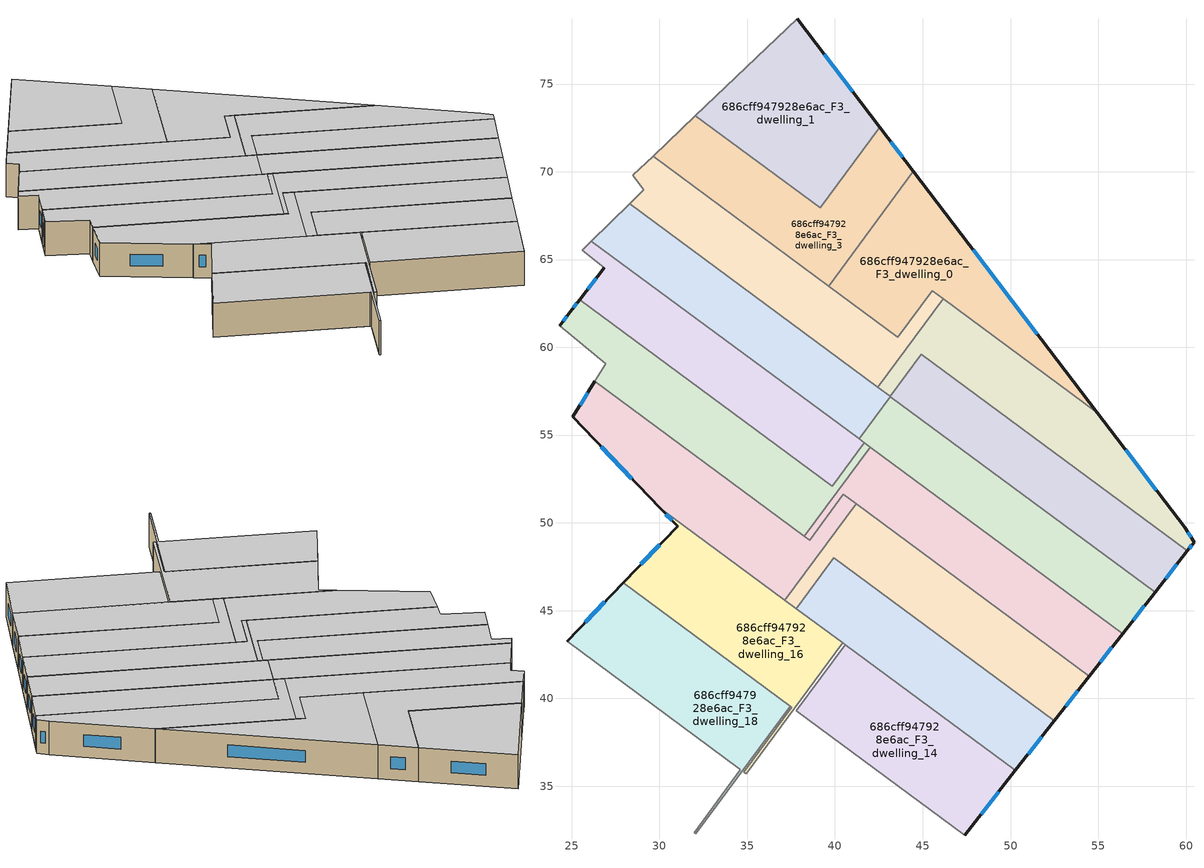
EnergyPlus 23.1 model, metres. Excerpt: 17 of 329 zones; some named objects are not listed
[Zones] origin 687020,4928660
686cff947928e6ac_F3_dwelling_0
 floor to 686cff947928e6ac_F2_dwelling_0 (EU_floor_Construction): 44.47,70.02 54.94,56.29 45.54,63.23 43.58,60.59 39.65,63.49 z9
 wall outside (EU_wall_Construction): 54.94,56.29 44.47,70.02 z9:12
 wall to 686cff947928e6ac_F3_dwelling_5 (EU_wall_Construction): 39.65,63.49 43.58,60.59 45.54,63.23 46.17,62.77 z9:12
 wall to 686cff947928e6ac_F3_dwelling_3 (EU_wall_Construction): 44.47,70.02 39.65,63.49 z9:12
 wall to 686cff947928e6ac_F3_dwelling_2 (EU_wall_Construction): 46.17,62.77 54.94,56.29 z9:12
 window (EU_Window_Construction): 51.54,60.75 47.88,65.55 z9.98:11.02
 ceiling to 686cff947928e6ac_F4_dwelling_0 (EU_floor_Construction): 54.94,56.29 44.47,70.02 39.65,63.49 43.58,60.59 45.54,63.23 z12
686cff947928e6ac_F3_dwelling_1
 floor to 686cff947928e6ac_F2_dwelling_1 (EU_floor_Construction): 37.84,78.71 42.55,72.54 39.15,67.95 32.05,73.19 z9
 wall outside (EU_wall_Construction): 42.55,72.54 37.84,78.71 z9:12
 wall to 686cff947928e6ac_F3_dwelling_3 (EU_wall_Construction): 32.05,73.19 39.15,67.95 42.55,72.54 z9:12
 wall adiabatic (EU_wall_Construction): 37.84,78.71 32.05,73.19 z9:12
 window (EU_Window_Construction): 41.02,74.55 39.37,76.71 z9.98:11.02
 ceiling to 686cff947928e6ac_F4_dwelling_1 (EU_floor_Construction): 39.15,67.95 42.55,72.54 37.84,78.71 32.05,73.19 z12
686cff947928e6ac_F3_dwelling_10
 floor to 686cff947928e6ac_F2_dwelling_10 (EU_floor_Construction): 54.49,41.27 52.5,38.73 39.93,48.01 37.79,45.12 37.15,45.59 41.2,51.09 z9
 wall outside (EU_wall_Construction): 52.5,38.73 54.49,41.27 z9:12
 wall to 686cff947928e6ac_F3_dwelling_12 (EU_wall_Construction): 37.79,45.12 39.93,48.01 52.5,38.73 z9:12
 wall to 686cff947928e6ac_F3_dwelling_13 (EU_wall_Construction): 41.2,51.09 37.15,45.59 z9:12
 wall to 686cff947928e6ac_F3_dwelling_8 (EU_wall_Construction): 54.49,41.27 41.2,51.09 z9:12
 wall to 686cff947928e6ac_F3_dwelling_16 (EU_wall_Construction): 37.15,45.59 37.79,45.12 z9:12
 window (EU_Window_Construction): 53.15,39.56 53.84,40.44 z9.98:11.02
 ceiling to 686cff947928e6ac_F4_dwelling_10 (EU_floor_Construction): 52.5,38.73 54.49,41.27 41.2,51.09 37.15,45.59 37.79,45.12 39.93,48.01 z12
686cff947928e6ac_F3_dwelling_11
 floor to 686cff947928e6ac_F2_dwelling_11 (EU_floor_Construction): 41.67,54.56 42,54.32 38.26,49.25 26.32,58.06 26.94,59.05 24.31,61.23 24.93,62.04 25.45,62.72 39.85,52.09 z9
 wall outside (EU_wall_Construction): 25.45,62.72 24.93,62.04 24.31,61.23 z9:12
 wall to 686cff947928e6ac_F3_dwelling_9 (EU_wall_Construction): 41.67,54.56 39.85,52.09 25.45,62.72 z9:12
 wall to 686cff947928e6ac_F3_dwelling_8 (EU_wall_Construction): 38.26,49.25 42,54.32 z9:12
 wall adiabatic (EU_wall_Construction): 24.31,61.23 26.94,59.05 26.32,58.06 z9:12
 wall to 686cff947928e6ac_F3_dwelling_6 (EU_wall_Construction): 42,54.32 41.67,54.56 z9:12
 wall to 686cff947928e6ac_F3_dwelling_13 (EU_wall_Construction): 26.32,58.06 38.26,49.25 z9:12
 window (EU_Window_Construction): 24.72,61.77 24.51,61.49 / 25.28,62.5 25.1,62.26 z9.98:11.02
 ceiling to 686cff947928e6ac_F4_dwelling_11 (EU_floor_Construction): 39.85,52.09 25.45,62.72 24.93,62.04 24.31,61.23 26.94,59.05 26.32,58.06 38.26,49.25 42,54.32 41.67,54.56 z12
686cff947928e6ac_F3_dwelling_12
 floor to 686cff947928e6ac_F2_dwelling_12 (EU_floor_Construction): 52.5,38.73 50.28,35.89 37.79,45.12 39.93,48.01 z9
 wall outside (EU_wall_Construction): 50.28,35.89 52.5,38.73 z9:12
 wall to 686cff947928e6ac_F3_dwelling_14 (EU_wall_Construction): 40.58,43.06 50.28,35.89 z9:12
 wall to 686cff947928e6ac_F3_dwelling_15 (EU_wall_Construction): 40.44,43.16 40.58,43.06 z9:12
 wall to 686cff947928e6ac_F3_dwelling_16 (EU_wall_Construction): 37.79,45.12 40.44,43.16 z9:12
 window (EU_Window_Construction): 51,36.81 51.78,37.81 z9.98:11.02
 ceiling to 686cff947928e6ac_F4_dwelling_12 (EU_floor_Construction): 50.28,35.89 52.5,38.73 39.93,48.01 37.79,45.12 z12
686cff947928e6ac_F3_dwelling_13
 floor to 686cff947928e6ac_F2_dwelling_13 (EU_floor_Construction): 40.48,51.62 41.2,51.09 37.15,45.59 30.05,50.83 25.06,56.04 26.32,58.06 38.56,49.02 z9
 wall outside (EU_wall_Construction): 26.32,58.06 25.06,56.04 30.05,50.83 z9:12
 wall to 686cff947928e6ac_F3_dwelling_8 (EU_wall_Construction): 41.2,51.09 40.48,51.62 38.56,49.02 38.26,49.25 z9:12
 wall to 686cff947928e6ac_F3_dwelling_16 (EU_wall_Construction): 30.05,50.83 37.15,45.59 z9:12
 window (EU_Window_Construction): 26.69,54.34 28.43,52.52 / 25.91,57.4 25.47,56.69 z9.98:11.02
 ceiling to 686cff947928e6ac_F4_dwelling_13 (EU_floor_Construction): 37.15,45.59 41.2,51.09 40.48,51.62 38.56,49.02 26.32,58.06 25.06,56.04 30.05,50.83 z12
686cff947928e6ac_F3_dwelling_14
 floor to 686cff947928e6ac_F2_dwelling_14 (EU_floor_Construction): 50.28,35.89 47.4,32.21 37.8,39.29 40.58,43.06 z9
 wall outside (EU_wall_Construction): 47.4,32.21 50.28,35.89 z9:12
 wall to 686cff947928e6ac_F3_dwelling_15 (EU_wall_Construction): 40.58,43.06 37.8,39.29 47.4,32.21 z9:12
 window (EU_Window_Construction): 48.34,33.41 49.34,34.69 z9.98:11.02
 ceiling to 686cff947928e6ac_F4_dwelling_14 (EU_floor_Construction): 47.4,32.21 50.28,35.89 40.58,43.06 37.8,39.29 z12
686cff947928e6ac_F3_dwelling_16
 floor to 686cff947928e6ac_F2_dwelling_16 (EU_floor_Construction): 40.44,43.16 34.94,35.7 34.8,35.8 37.53,39.5 27.94,46.58 31.04,49.8 30.05,50.83 z9
 wall outside (EU_wall_Construction): 30.05,50.83 31.04,49.8 27.94,46.58 z9:12
 wall to 686cff947928e6ac_F3_dwelling_15 (EU_wall_Construction): 34.94,35.7 40.44,43.16 z9:12
 wall to 686cff947928e6ac_F3_dwelling_17 (EU_wall_Construction): 37.44,39.56 37.53,39.5 34.8,35.8 34.94,35.7 z9:12
 wall to 686cff947928e6ac_F3_dwelling_18 (EU_wall_Construction): 27.94,46.58 37.44,39.56 z9:12
 window (EU_Window_Construction): 30.03,48.76 28.95,47.63 / 30.37,50.5 30.71,50.14 z9.98:11.02
 ceiling to 686cff947928e6ac_F4_dwelling_16 (EU_floor_Construction): 37.53,39.5 34.8,35.8 34.94,35.7 40.44,43.16 30.05,50.83 31.04,49.8 27.94,46.58 z12
686cff947928e6ac_F3_dwelling_18
 floor to 686cff947928e6ac_F2_dwelling_18 (EU_floor_Construction): 37.44,39.56 32.06,32.28 31.97,32.35 34.62,35.94 24.73,43.24 27.94,46.58 z9
 wall outside (EU_wall_Construction): 27.94,46.58 24.73,43.24 z9:12
 wall to 686cff947928e6ac_F3_dwelling_17 (EU_wall_Construction): 32.06,32.28 37.44,39.56 z9:12
 wall to 686cff947928e6ac_F3_dwelling_19 (EU_wall_Construction): 34.54,36 34.62,35.94 31.97,32.35 32.06,32.28 z9:12
 wall to 686cff947928e6ac_F3_dwelling_20 (EU_wall_Construction): 24.73,43.24 34.54,36 z9:12
 window (EU_Window_Construction): 26.9,45.49 25.78,44.33 z9.98:11.02
 ceiling to 686cff947928e6ac_F4_dwelling_18 (EU_floor_Construction): 34.62,35.94 31.97,32.35 32.06,32.28 37.44,39.56 27.94,46.58 24.73,43.24 z12
686cff947928e6ac_F3_dwelling_2
 floor to 686cff947928e6ac_F2_dwelling_2 (EU_floor_Construction): 54.94,56.29 59.93,49.74 60.45,48.89 60.07,48.41 44.91,59.6 43.14,57.2 42.44,57.72 46.17,62.76 z9
 wall outside (EU_wall_Construction): 60.07,48.41 60.45,48.89 59.93,49.74 54.94,56.29 z9:12
 wall to 686cff947928e6ac_F3_dwelling_4 (EU_wall_Construction): 43.14,57.2 44.91,59.6 60.07,48.41 z9:12
 wall to 686cff947928e6ac_F3_dwelling_5 (EU_wall_Construction): 46.17,62.76 42.44,57.72 z9:12
 wall to 686cff947928e6ac_F3_dwelling_7 (EU_wall_Construction): 42.44,57.72 43.14,57.2 z9:12
 window (EU_Window_Construction): 60.28,49.17 60.1,49.46 / 60.2,48.57 60.33,48.74 / 58.31,51.87 56.56,54.16 z9.98:11.02
 ceiling to 686cff947928e6ac_F4_dwelling_2 (EU_floor_Construction): 60.07,48.41 60.45,48.89 59.93,49.74 54.94,56.29 46.17,62.76 42.44,57.72 43.14,57.2 44.91,59.6 z12
686cff947928e6ac_F3_dwelling_3
 floor to 686cff947928e6ac_F2_dwelling_3 (EU_floor_Construction): 42.55,72.54 44.47,70.02 39.65,63.49 29.63,70.89 32.05,73.19 39.15,67.95 z9
 wall outside (EU_wall_Construction): 44.47,70.02 42.55,72.54 z9:12
 wall adiabatic (EU_wall_Construction): 32.05,73.19 29.63,70.89 z9:12
 wall to 686cff947928e6ac_F3_dwelling_5 (EU_wall_Construction): 29.63,70.89 39.65,63.49 z9:12
 window (EU_Window_Construction): 43.85,70.84 43.17,71.72 z9.98:11.02
 ceiling to 686cff947928e6ac_F4_dwelling_3 (EU_floor_Construction): 39.65,63.49 44.47,70.02 42.55,72.54 39.15,67.95 32.05,73.19 29.63,70.89 z12
686cff947928e6ac_F3_dwelling_4
 floor to 686cff947928e6ac_F2_dwelling_4 (EU_floor_Construction): 60.07,48.41 58.23,46.06 43.14,57.2 44.91,59.6 z9
 wall outside (EU_wall_Construction): 58.23,46.06 60.07,48.41 z9:12
 wall to 686cff947928e6ac_F3_dwelling_6 (EU_wall_Construction): 43.15,57.2 58.23,46.06 z9:12
 wall to 686cff947928e6ac_F3_dwelling_7 (EU_wall_Construction): 43.14,57.2 43.15,57.2 z9:12
 window (EU_Window_Construction): 58.83,46.82 59.47,47.64 z9.98:11.02
 ceiling to 686cff947928e6ac_F4_dwelling_4 (EU_floor_Construction): 58.23,46.06 60.07,48.41 44.91,59.6 43.14,57.2 z12
686cff947928e6ac_F3_dwelling_5
 floor to 686cff947928e6ac_F2_dwelling_5 (EU_floor_Construction): 45.54,63.23 46.17,62.76 42.44,57.72 28.3,68.17 29.11,68.96 28.48,69.79 29.63,70.89 43.58,60.59 z9
 wall adiabatic (EU_wall_Construction): 29.63,70.89 28.48,69.79 29.11,68.96 28.3,68.17 z9:12
 wall to 686cff947928e6ac_F3_dwelling_7 (EU_wall_Construction): 28.3,68.17 42.44,57.72 z9:12
 ceiling to 686cff947928e6ac_F4_dwelling_5 (EU_floor_Construction): 42.44,57.72 46.17,62.76 45.54,63.23 43.58,60.59 29.63,70.89 28.48,69.79 29.11,68.96 28.3,68.17 z12
686cff947928e6ac_F3_dwelling_6
 floor to 686cff947928e6ac_F2_dwelling_6 (EU_floor_Construction): 58.23,46.06 56.39,43.7 41.37,54.78 43.15,57.2 z9
 wall outside (EU_wall_Construction): 56.39,43.7 58.23,46.06 z9:12
 wall to 686cff947928e6ac_F3_dwelling_7 (EU_wall_Construction): 43.15,57.2 41.37,54.78 z9:12
 wall to 686cff947928e6ac_F3_dwelling_8 (EU_wall_Construction): 42,54.32 56.39,43.7 z9:12
 wall to 686cff947928e6ac_F3_dwelling_9 (EU_wall_Construction): 41.37,54.78 41.67,54.56 z9:12
 window (EU_Window_Construction): 56.99,44.46 57.63,45.29 z9.98:11.02
 ceiling to 686cff947928e6ac_F4_dwelling_6 (EU_floor_Construction): 56.39,43.7 58.23,46.06 43.15,57.2 41.37,54.78 z12
686cff947928e6ac_F3_dwelling_7
 floor to 686cff947928e6ac_F2_dwelling_7 (EU_floor_Construction): 43.15,57.2 41.37,54.78 26.12,66.04 28.3,68.17 z9
 wall adiabatic (EU_wall_Construction): 28.3,68.17 26.12,66.04 z9:12
 wall to 686cff947928e6ac_F3_dwelling_9 (EU_wall_Construction): 26.12,66.04 41.37,54.78 z9:12
 ceiling to 686cff947928e6ac_F4_dwelling_7 (EU_floor_Construction): 41.37,54.78 43.15,57.2 28.3,68.17 26.12,66.04 z12
686cff947928e6ac_F3_dwelling_8
 floor to 686cff947928e6ac_F2_dwelling_8 (EU_floor_Construction): 56.39,43.7 54.49,41.27 40.48,51.62 38.56,49.02 38.26,49.25 42,54.32 z9
 wall outside (EU_wall_Construction): 54.49,41.27 56.39,43.7 z9:12
 window (EU_Window_Construction): 55.11,42.06 55.77,42.91 z9.98:11.02
 ceiling to 686cff947928e6ac_F4_dwelling_8 (EU_floor_Construction): 54.49,41.27 56.39,43.7 42,54.32 38.26,49.25 38.56,49.02 40.48,51.62 z12
686cff947928e6ac_F3_dwelling_9
 floor to 686cff947928e6ac_F2_dwelling_9 (EU_floor_Construction): 41.67,54.56 39.85,52.09 25.45,62.72 26.84,64.54 25.6,65.54 26.12,66.04 z9
 wall outside (EU_wall_Construction): 26.84,64.54 25.45,62.72 z9:12
 wall adiabatic (EU_wall_Construction): 26.12,66.04 25.6,65.54 26.84,64.54 z9:12
 window (EU_Window_Construction): 26.39,63.94 25.9,63.31 z9.98:11.02
 ceiling to 686cff947928e6ac_F4_dwelling_9 (EU_floor_Construction): 39.85,52.09 41.67,54.56 26.12,66.04 25.6,65.54 26.84,64.54 25.45,62.72 z12
[Building]
EU S2 Campaign: North Axis=0; Terrain=City; Solar Distribution=FullExterior
[Site:Location]
Bologna: Latitude=44.5; Longitude=11.25; Time Zone=1; Elevation=37
[SizingPeriod:WeatherFileDays]
AnnualSizingPeriod: Begin Month=1; Begin Day of Month=1; End Month=12; End Day of Month=31; Day of Week for Start Day=Monday; Use Weather File Daylight Saving Period=No; Use Weather File Rain and Snow Indicators=No
[MATERIAL]
EU_InternalMass_Material: Roughness=MediumRough; Thickness=0.1; Conductivity=1; Density=1800; Specific Heat=900; Thermal Absorptance=0.9; Solar Absorptance=0.7; Visible Absorptance=0.7
[MATERIAL:NOMASS] Roughness=MediumRough; Thermal Absorptance=0.9; Solar Absorptance=0.7; Visible Absorptance=0.7
Name | Thermal Resistance
EU_wall_NoMass | 0.905828
EU_floor_NoMass | 0.67114
[WINDOWMATERIAL:SIMPLEGLAZINGSYSTEM]
EU_Window_SimpleGlazing: UFactor=4.52486; Solar Heat Gain Coefficient=0.85; Visible Transmittance=0.85
[CONSTRUCTION]
EU_wall_Construction: EU_wall_NoMass
EU_floor_Construction: EU_floor_NoMass
EU_Window_Construction: EU_Window_SimpleGlazing
EU_InternalMass_Construction: EU_InternalMass_Material
[ZONE] Type=1; Multiplier=1; Ceiling Height=autocalculate; Floor Area=autocalculate; Part of Total Floor Area=Yes
Name | Volume
686cff947928e6ac_F3_dwelling_0 | 168.287
686cff947928e6ac_F3_dwelling_1 | 168.281
686cff947928e6ac_F3_dwelling_10 | 168.247
686cff947928e6ac_F3_dwelling_11 | 168.291
686cff947928e6ac_F3_dwelling_12 | 168.253
686cff947928e6ac_F3_dwelling_13 | 168.284
686cff947928e6ac_F3_dwelling_14 | 168.27
686cff947928e6ac_F3_dwelling_16; 686cff947928e6ac_F3_dwelling_7 | 168.292
686cff947928e6ac_F3_dwelling_18 | 168.259
686cff947928e6ac_F3_dwelling_2 | 168.283
686cff947928e6ac_F3_dwelling_3 | 168.265
686cff947928e6ac_F3_dwelling_4 | 168.269
686cff947928e6ac_F3_dwelling_5 | 168.245
686cff947928e6ac_F3_dwelling_6 | 168.268
686cff947928e6ac_F3_dwelling_8 | 168.308
686cff947928e6ac_F3_dwelling_9 | 168.254
[INTERNALMASS] Construction=EU_InternalMass_Construction
Name | Zone or ZoneList | Surface Area
686cff947928e6ac_F3_dwelling_0_EU_InternalMass | 686cff947928e6ac_F3_dwelling_0 | 56.0903
686cff947928e6ac_F3_dwelling_1_EU_InternalMass | 686cff947928e6ac_F3_dwelling_1 | 56.093
686cff947928e6ac_F3_dwelling_2_EU_InternalMass | 686cff947928e6ac_F3_dwelling_2 | 56.0929
686cff947928e6ac_F3_dwelling_3_EU_InternalMass | 686cff947928e6ac_F3_dwelling_3 | 56.0902
686cff947928e6ac_F3_dwelling_4_EU_InternalMass | 686cff947928e6ac_F3_dwelling_4 | 56.089
686cff947928e6ac_F3_dwelling_5_EU_InternalMass | 686cff947928e6ac_F3_dwelling_5 | 56.0819
686cff947928e6ac_F3_dwelling_6_EU_InternalMass | 686cff947928e6ac_F3_dwelling_6 | 56.0887
686cff947928e6ac_F3_dwelling_7_EU_InternalMass | 686cff947928e6ac_F3_dwelling_7 | 56.0969
686cff947928e6ac_F3_dwelling_8_EU_InternalMass | 686cff947928e6ac_F3_dwelling_8 | 56.1021
686cff947928e6ac_F3_dwelling_9_EU_InternalMass | 686cff947928e6ac_F3_dwelling_9 | 56.0849
686cff947928e6ac_F3_dwelling_10_EU_InternalMass | 686cff947928e6ac_F3_dwelling_10 | 56.0826
686cff947928e6ac_F3_dwelling_11_EU_InternalMass | 686cff947928e6ac_F3_dwelling_11 | 56.0973
686cff947928e6ac_F3_dwelling_12_EU_InternalMass | 686cff947928e6ac_F3_dwelling_12 | 56.0928
686cff947928e6ac_F3_dwelling_13_EU_InternalMass | 686cff947928e6ac_F3_dwelling_13 | 56.0947
686cff947928e6ac_F3_dwelling_14_EU_InternalMass | 686cff947928e6ac_F3_dwelling_14 | 56.0896
686cff947928e6ac_F3_dwelling_16_EU_InternalMass | 686cff947928e6ac_F3_dwelling_16 | 56.0976
686cff947928e6ac_F3_dwelling_18_EU_InternalMass | 686cff947928e6ac_F3_dwelling_18 | 56.0861
[OTHEREQUIPMENT] Fuel Type=Electricity; Design Level Calculation Method=Watts/Area; Power per Zone Floor Area=1; Fraction Latent=0; Fraction Radiant=0; Fraction Lost=0; Carbon Dioxide Generation Rate=0; EndUse Subcategory=EU_Step8_InternalGains
Name | Zone or ZoneList or Space or SpaceList | Schedule
EU_Step8_InternalGain_686cff947928e6ac_F3_dwelling_0_f000 | 686cff947928e6ac_F3_dwelling_0 | EU_Step8_GainSchedule_686cff947928e6ac_F3_dwelling_0_f000
EU_Step8_InternalGain_686cff947928e6ac_F3_dwelling_1_f000 | 686cff947928e6ac_F3_dwelling_1 | EU_Step8_GainSchedule_686cff947928e6ac_F3_dwelling_1_f000
EU_Step8_InternalGain_686cff947928e6ac_F3_dwelling_2_f000 | 686cff947928e6ac_F3_dwelling_2 | EU_Step8_GainSchedule_686cff947928e6ac_F3_dwelling_2_f000
EU_Step8_InternalGain_686cff947928e6ac_F3_dwelling_3_f000 | 686cff947928e6ac_F3_dwelling_3 | EU_Step8_GainSchedule_686cff947928e6ac_F3_dwelling_3_f000
EU_Step8_InternalGain_686cff947928e6ac_F3_dwelling_4_f000 | 686cff947928e6ac_F3_dwelling_4 | EU_Step8_GainSchedule_686cff947928e6ac_F3_dwelling_4_f000
EU_Step8_InternalGain_686cff947928e6ac_F3_dwelling_5_f000 | 686cff947928e6ac_F3_dwelling_5 | EU_Step8_GainSchedule_686cff947928e6ac_F3_dwelling_5_f000
EU_Step8_InternalGain_686cff947928e6ac_F3_dwelling_6_f000 | 686cff947928e6ac_F3_dwelling_6 | EU_Step8_GainSchedule_686cff947928e6ac_F3_dwelling_6_f000
EU_Step8_InternalGain_686cff947928e6ac_F3_dwelling_7_f000 | 686cff947928e6ac_F3_dwelling_7 | EU_Step8_GainSchedule_686cff947928e6ac_F3_dwelling_7_f000
EU_Step8_InternalGain_686cff947928e6ac_F3_dwelling_8_f000 | 686cff947928e6ac_F3_dwelling_8 | EU_Step8_GainSchedule_686cff947928e6ac_F3_dwelling_8_f000
EU_Step8_InternalGain_686cff947928e6ac_F3_dwelling_9_f000 | 686cff947928e6ac_F3_dwelling_9 | EU_Step8_GainSchedule_686cff947928e6ac_F3_dwelling_9_f000
EU_Step8_InternalGain_686cff947928e6ac_F3_dwelling_10_f000 | 686cff947928e6ac_F3_dwelling_10 | EU_Step8_GainSchedule_686cff947928e6ac_F3_dwelling_10_f000
EU_Step8_InternalGain_686cff947928e6ac_F3_dwelling_11_f000 | 686cff947928e6ac_F3_dwelling_11 | EU_Step8_GainSchedule_686cff947928e6ac_F3_dwelling_11_f000
EU_Step8_InternalGain_686cff947928e6ac_F3_dwelling_12_f000 | 686cff947928e6ac_F3_dwelling_12 | EU_Step8_GainSchedule_686cff947928e6ac_F3_dwelling_12_f000
EU_Step8_InternalGain_686cff947928e6ac_F3_dwelling_13_f000 | 686cff947928e6ac_F3_dwelling_13 | EU_Step8_GainSchedule_686cff947928e6ac_F3_dwelling_13_f000
EU_Step8_InternalGain_686cff947928e6ac_F3_dwelling_14_f000 | 686cff947928e6ac_F3_dwelling_14 | EU_Step8_GainSchedule_686cff947928e6ac_F3_dwelling_14_f000
EU_Step8_InternalGain_686cff947928e6ac_F3_dwelling_16_f000 | 686cff947928e6ac_F3_dwelling_16 | EU_Step8_GainSchedule_686cff947928e6ac_F3_dwelling_16_f000
EU_Step8_InternalGain_686cff947928e6ac_F3_dwelling_18_f000 | 686cff947928e6ac_F3_dwelling_18 | EU_Step8_GainSchedule_686cff947928e6ac_F3_dwelling_18_f000
[ZONEVENTILATION:DESIGNFLOWRATE] Schedule=EU_AlwaysOn; Design Flow Rate Calculation Method=AirChanges/Hour; Air Changes per Hour=0.73129; Ventilation Type=Natural; Fan Pressure Rise=0; Fan Total Efficiency=1; Constant Term Coefficient=1; Temperature Term Coefficient=0; Velocity Term Coefficient=0; Velocity Squared Term Coefficient=0; Minimum Indoor Temperature=-100; Maximum Indoor Temperature=100; Delta Temperature=-100; Minimum Outdoor Temperature=-100; Maximum Outdoor Temperature=100; Maximum Wind Speed=40
Name | Zone or ZoneList or Space or SpaceList
EU_ConstantAir_686cff947928e6ac_F3_dwelling_0 | 686cff947928e6ac_F3_dwelling_0
EU_ConstantAir_686cff947928e6ac_F3_dwelling_1 | 686cff947928e6ac_F3_dwelling_1
EU_ConstantAir_686cff947928e6ac_F3_dwelling_2 | 686cff947928e6ac_F3_dwelling_2
EU_ConstantAir_686cff947928e6ac_F3_dwelling_3 | 686cff947928e6ac_F3_dwelling_3
EU_ConstantAir_686cff947928e6ac_F3_dwelling_4 | 686cff947928e6ac_F3_dwelling_4
EU_ConstantAir_686cff947928e6ac_F3_dwelling_5 | 686cff947928e6ac_F3_dwelling_5
EU_ConstantAir_686cff947928e6ac_F3_dwelling_6 | 686cff947928e6ac_F3_dwelling_6
EU_ConstantAir_686cff947928e6ac_F3_dwelling_7 | 686cff947928e6ac_F3_dwelling_7
EU_ConstantAir_686cff947928e6ac_F3_dwelling_8 | 686cff947928e6ac_F3_dwelling_8
EU_ConstantAir_686cff947928e6ac_F3_dwelling_9 | 686cff947928e6ac_F3_dwelling_9
EU_ConstantAir_686cff947928e6ac_F3_dwelling_10 | 686cff947928e6ac_F3_dwelling_10
EU_ConstantAir_686cff947928e6ac_F3_dwelling_11 | 686cff947928e6ac_F3_dwelling_11
EU_ConstantAir_686cff947928e6ac_F3_dwelling_12 | 686cff947928e6ac_F3_dwelling_12
EU_ConstantAir_686cff947928e6ac_F3_dwelling_13 | 686cff947928e6ac_F3_dwelling_13
EU_ConstantAir_686cff947928e6ac_F3_dwelling_14 | 686cff947928e6ac_F3_dwelling_14
EU_ConstantAir_686cff947928e6ac_F3_dwelling_16 | 686cff947928e6ac_F3_dwelling_16
EU_ConstantAir_686cff947928e6ac_F3_dwelling_18 | 686cff947928e6ac_F3_dwelling_18
[HVACTEMPLATE:ZONE:IDEALLOADSAIRSYSTEM] System Availability Schedule=EU_AlwaysOn; Maximum Heating Supply Air Temperature=50; Minimum Cooling Supply Air Temperature=13; Maximum Heating Supply Air Humidity Ratio=0.0156; Minimum Cooling Supply Air Humidity Ratio=0.0077; Heating Limit=NoLimit; Cooling Limit=NoLimit; Heating Availability Schedule=EU_AlwaysOn; Cooling Availability Schedule=EU_CoolingOff; Dehumidification Control Type=ConstantSensibleHeatRatio; Cooling Sensible Heat Ratio=0.7; Dehumidification Setpoint=60; Humidification Control Type=None; Humidification Setpoint=30; Outdoor Air Method=None; Outdoor Air Flow Rate per Person=0.00944; Outdoor Air Flow Rate per Zone Floor Area=0; Outdoor Air Flow Rate per Zone=0; Demand Controlled Ventilation Type=None; Outdoor Air Economizer Type=NoEconomizer; Heat Recovery Type=None; Sensible Heat Recovery Effectiveness=0.7; Latent Heat Recovery Effectiveness=0.65
Name | Template Thermostat
686cff947928e6ac_F3_dwelling_0 | EU_HeatOnly_686cff947928e6ac_F3_dwelling_0
686cff947928e6ac_F3_dwelling_1 | EU_HeatOnly_686cff947928e6ac_F3_dwelling_1
686cff947928e6ac_F3_dwelling_2 | EU_HeatOnly_686cff947928e6ac_F3_dwelling_2
686cff947928e6ac_F3_dwelling_3 | EU_HeatOnly_686cff947928e6ac_F3_dwelling_3
686cff947928e6ac_F3_dwelling_4 | EU_HeatOnly_686cff947928e6ac_F3_dwelling_4
686cff947928e6ac_F3_dwelling_5 | EU_HeatOnly_686cff947928e6ac_F3_dwelling_5
686cff947928e6ac_F3_dwelling_6 | EU_HeatOnly_686cff947928e6ac_F3_dwelling_6
686cff947928e6ac_F3_dwelling_7 | EU_HeatOnly_686cff947928e6ac_F3_dwelling_7
686cff947928e6ac_F3_dwelling_8 | EU_HeatOnly_686cff947928e6ac_F3_dwelling_8
686cff947928e6ac_F3_dwelling_9 | EU_HeatOnly_686cff947928e6ac_F3_dwelling_9
686cff947928e6ac_F3_dwelling_10 | EU_HeatOnly_686cff947928e6ac_F3_dwelling_10
686cff947928e6ac_F3_dwelling_11 | EU_HeatOnly_686cff947928e6ac_F3_dwelling_11
686cff947928e6ac_F3_dwelling_12 | EU_HeatOnly_686cff947928e6ac_F3_dwelling_12
686cff947928e6ac_F3_dwelling_13 | EU_HeatOnly_686cff947928e6ac_F3_dwelling_13
686cff947928e6ac_F3_dwelling_14 | EU_HeatOnly_686cff947928e6ac_F3_dwelling_14
686cff947928e6ac_F3_dwelling_16 | EU_HeatOnly_686cff947928e6ac_F3_dwelling_16
686cff947928e6ac_F3_dwelling_18 | EU_HeatOnly_686cff947928e6ac_F3_dwelling_18
[SIZING:ZONE] Zone Cooling Design Supply Air Temperature Input Method=SupplyAirTemperature; Zone Cooling Design Supply Air Temperature=13; Zone Heating Design Supply Air Temperature Input Method=SupplyAirTemperature; Zone Heating Design Supply Air Temperature=50; Zone Cooling Design Supply Air Humidity Ratio=0.008; Zone Heating Design Supply Air Humidity Ratio=0.008; Cooling Design Air Flow Method=DesignDay; Cooling Design Air Flow Rate=0; Cooling Minimum Air Flow per Zone Floor Area=0.000762; Cooling Minimum Air Flow=0; Cooling Minimum Air Flow Fraction=0.2; Heating Design Air Flow Method=DesignDay; Heating Design Air Flow Rate=0; Heating Maximum Air Flow per Zone Floor Area=0.002032; Heating Maximum Air Flow=0.141576; Heating Maximum Air Flow Fraction=0.3; Account for Dedicated Outdoor Air System=No; Dedicated Outdoor Air System Control Strategy=NeutralSupplyAir; Dedicated Outdoor Air Low Setpoint Temperature for Design=autosize; Dedicated Outdoor Air High Setpoint Temperature for Design=autosize; Zone Load Sizing Method=Sensible Load Only No Latent Load; Zone Latent Cooling Design Supply Air Humidity Ratio Input Method=HumidityRatioDifference; Zone Cooling Design Supply Air Humidity Ratio Difference=0.005; Zone Latent Heating Design Supply Air Humidity Ratio Input Method=HumidityRatioDifference; Zone Humidification Design Supply Air Humidity Ratio Difference=0.005
686cff947928e6ac_F3_dwelling_0; 686cff947928e6ac_F3_dwelling_1; 686cff947928e6ac_F3_dwelling_2; 686cff947928e6ac_F3_dwelling_3; 686cff947928e6ac_F3_dwelling_4; 686cff947928e6ac_F3_dwelling_5; 686cff947928e6ac_F3_dwelling_6; 686cff947928e6ac_F3_dwelling_7; 686cff947928e6ac_F3_dwelling_8; 686cff947928e6ac_F3_dwelling_9; 686cff947928e6ac_F3_dwelling_10; 686cff947928e6ac_F3_dwelling_11; 686cff947928e6ac_F3_dwelling_12; 686cff947928e6ac_F3_dwelling_13; 686cff947928e6ac_F3_dwelling_14; 686cff947928e6ac_F3_dwelling_16; 686cff947928e6ac_F3_dwelling_18
[SCHEDULE:CONSTANT]
Name | Hourly Value
EU_AlwaysOn | 1
EU_CoolingOff | 0
[SCHEDULE:FILE] Column Number=1; Rows to Skip at Top=0; Number of Hours of Data=8760; Column Separator=Comma; Interpolate to Timestep=No; Minutes per Item=60; Adjust Schedule for Daylight Savings=Yes
Name | File
EU_Step8_GainSchedule_686cff947928e6ac_F3_dwelling_0_f000 | ../../schedules/686cff947928e6ac/686cff947928e6ac_F3_dwelling_0_f000_gain.csv
EU_Step8_GainSchedule_686cff947928e6ac_F3_dwelling_1_f000 | ../../schedules/686cff947928e6ac/686cff947928e6ac_F3_dwelling_1_f000_gain.csv
EU_Step8_GainSchedule_686cff947928e6ac_F3_dwelling_2_f000 | ../../schedules/686cff947928e6ac/686cff947928e6ac_F3_dwelling_2_f000_gain.csv
EU_Step8_GainSchedule_686cff947928e6ac_F3_dwelling_3_f000 | ../../schedules/686cff947928e6ac/686cff947928e6ac_F3_dwelling_3_f000_gain.csv
EU_Step8_GainSchedule_686cff947928e6ac_F3_dwelling_4_f000 | ../../schedules/686cff947928e6ac/686cff947928e6ac_F3_dwelling_4_f000_gain.csv
EU_Step8_GainSchedule_686cff947928e6ac_F3_dwelling_5_f000 | ../../schedules/686cff947928e6ac/686cff947928e6ac_F3_dwelling_5_f000_gain.csv
EU_Step8_GainSchedule_686cff947928e6ac_F3_dwelling_6_f000 | ../../schedules/686cff947928e6ac/686cff947928e6ac_F3_dwelling_6_f000_gain.csv
EU_Step8_GainSchedule_686cff947928e6ac_F3_dwelling_7_f000 | ../../schedules/686cff947928e6ac/686cff947928e6ac_F3_dwelling_7_f000_gain.csv
EU_Step8_GainSchedule_686cff947928e6ac_F3_dwelling_8_f000 | ../../schedules/686cff947928e6ac/686cff947928e6ac_F3_dwelling_8_f000_gain.csv
EU_Step8_GainSchedule_686cff947928e6ac_F3_dwelling_9_f000 | ../../schedules/686cff947928e6ac/686cff947928e6ac_F3_dwelling_9_f000_gain.csv
EU_Step8_GainSchedule_686cff947928e6ac_F3_dwelling_10_f000 | ../../schedules/686cff947928e6ac/686cff947928e6ac_F3_dwelling_10_f000_gain.csv
EU_Step8_GainSchedule_686cff947928e6ac_F3_dwelling_11_f000 | ../../schedules/686cff947928e6ac/686cff947928e6ac_F3_dwelling_11_f000_gain.csv
EU_Step8_GainSchedule_686cff947928e6ac_F3_dwelling_12_f000 | ../../schedules/686cff947928e6ac/686cff947928e6ac_F3_dwelling_12_f000_gain.csv
EU_Step8_GainSchedule_686cff947928e6ac_F3_dwelling_13_f000 | ../../schedules/686cff947928e6ac/686cff947928e6ac_F3_dwelling_13_f000_gain.csv
EU_Step8_GainSchedule_686cff947928e6ac_F3_dwelling_14_f000 | ../../schedules/686cff947928e6ac/686cff947928e6ac_F3_dwelling_14_f000_gain.csv
EU_Step8_GainSchedule_686cff947928e6ac_F3_dwelling_16_f000 | ../../schedules/686cff947928e6ac/686cff947928e6ac_F3_dwelling_16_f000_gain.csv
EU_Step8_GainSchedule_686cff947928e6ac_F3_dwelling_18_f000 | ../../schedules/686cff947928e6ac/686cff947928e6ac_F3_dwelling_18_f000_gain.csv
